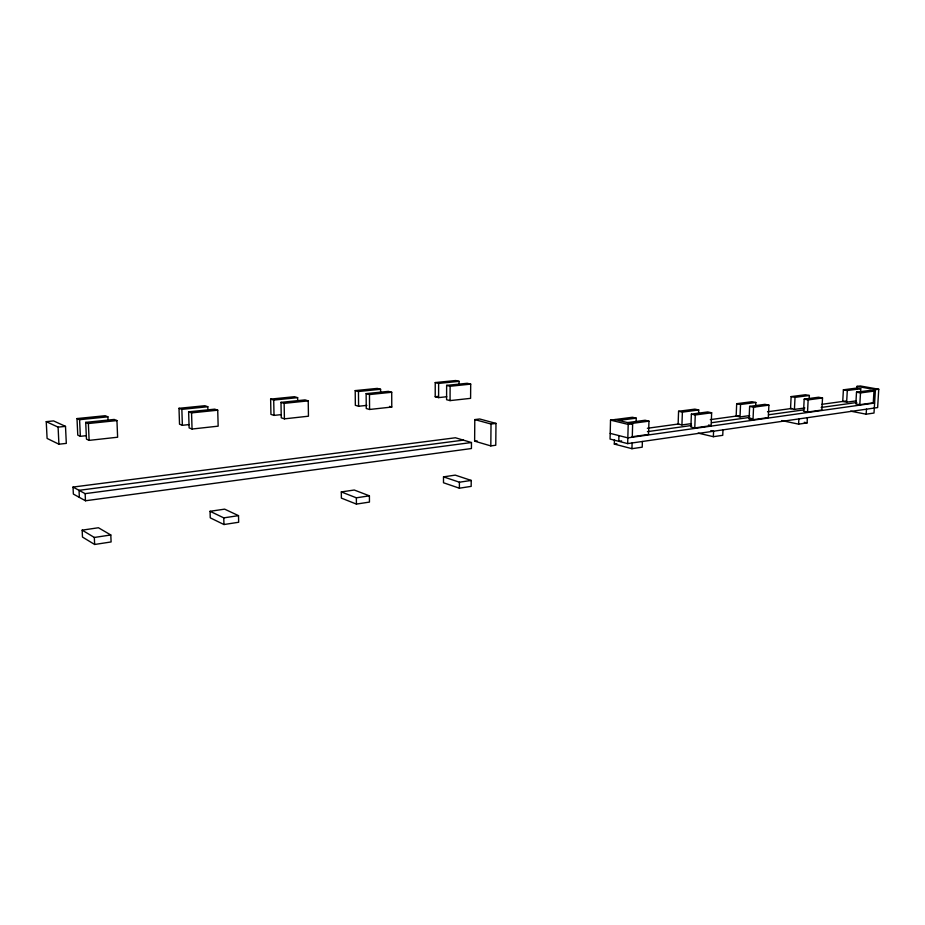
<?xml version="1.0" encoding="UTF-8"?>
<svg xmlns="http://www.w3.org/2000/svg" width="925" height="925" viewBox="0 0 925 925"><rect width="100%" height="100%" fill="white"/><g stroke="black" fill="none" stroke-linecap="round" stroke-linejoin="round"><path stroke-width="1.39" d="M446.775 396.733L438.6 397.611L435.212 396.733L435.236 382.568L455.678 380.522L459.101 381.343L459.089 384.153M438.6 397.611L438.635 383.413L435.236 382.568M443.514 476.861L443.491 482.757L459.378 488.203L471.172 486.377L471.218 480.433L455.239 475.126L443.514 476.861L459.401 482.214L471.218 480.433M446.636 385.39L446.59 399.704L450.059 400.606L470.594 398.351L470.698 384.129L467.194 383.285L446.636 385.39L450.117 386.257L470.698 384.129M450.059 400.606L450.117 386.257M459.378 488.203L459.401 482.214M471.472 442.52L471.426 448.533L85.47 500.772L73.364 494.066L73.029 487.07L455.412 437.768L471.472 442.52L85.146 493.649L73.029 487.07M474.629 441.156L474.791 419.592L479.717 418.99L495.985 423.407L495.765 445.237L490.817 445.908L474.629 441.156L477.092 440.832M490.817 445.908L491.025 424.032L474.791 419.592M636.111 422.101L636.227 418.158L632.457 417.267L610.523 420.123L610.049 439.051L627.67 443.607L877.628 407.567L878.75 389.24L860.285 385.968L856.955 386.396L856.793 389.194M642.389 441.479L642.216 447.18L631.948 448.694L614.316 444.069L614.431 439.837M618.941 435.606L618.79 441.306L621.635 440.901M627.67 443.607L628.202 424.413L610.523 420.123M631.948 448.694L632.11 442.959M632.272 437.224L632.654 423.812L614.952 419.545M627.543 422.575L645.107 420.251L648.957 421.153L648.541 434.438L632.342 436.716M698.572 414.203L698.722 409.972L694.895 409.139L678.58 411.255L678.129 424.055L681.933 424.933L691.449 423.615M681.933 424.933L682.384 412.111L678.58 411.255M691.368 414.111L690.906 427.026L694.779 427.928L711.14 425.627L711.649 412.781L707.741 411.937L691.368 414.111L695.265 414.978L711.649 412.781M694.779 427.928L695.265 414.978M722.968 429.859L722.749 435.317L713.36 436.692L713.58 431.212L710.816 430.576M755.656 406.595L755.841 402.491L751.967 401.704L736.682 403.693L736.161 416.088L740.012 416.921L749.724 415.568M740.012 416.921L740.543 404.491L755.841 402.491M749.077 418.875L749.632 406.376L764.952 404.341L768.895 405.138L768.317 417.568L753.008 419.73L749.077 418.875L751.863 418.493M753.008 419.73L753.563 407.185L768.895 405.138M809.167 399.461L809.375 395.484L805.478 394.744L791.129 396.605L790.54 408.619L794.425 409.405L804.843 407.96M794.425 409.405L795.026 397.357L809.375 395.484M781.752 420.563L798.599 424.147L798.865 418.921M804.183 399.137L803.559 411.255L807.525 412.053L821.874 410.029L822.522 397.981L818.556 397.23L804.183 399.137L808.149 399.901L822.522 397.981M798.599 424.147L807.097 422.898L807.363 417.695M807.525 412.053L808.149 399.901M860.539 392.616L860.77 388.754L856.851 388.049L843.392 389.807L842.733 401.45L846.641 402.19L856.053 400.895M846.641 402.19L847.3 390.512L860.77 388.754M856.515 392.188L855.833 403.936L859.811 404.688L873.269 402.803L873.975 391.113L869.986 390.396L856.515 392.188L860.504 392.917L873.975 391.113M859.811 404.688L860.504 392.917M850.618 411.151L866.17 414.192L866.471 409.174M878.75 389.24L875.42 389.679L873.998 413.036L866.17 414.192M94.639 544.478L111.104 541.946L110.803 534.974L98.432 527.747L82.163 530.152L82.475 537.055L94.639 544.478L94.327 537.46L82.163 530.152M223.954 524.533L238.673 522.255L238.511 515.641L224.636 509.143L210.056 511.294L210.241 517.838L223.954 524.533L223.769 517.873L210.056 511.294M356.414 504.09L369.457 502.078L369.41 495.835L354.252 490.019L341.313 491.927L341.383 498.113L356.414 504.09L356.356 497.812L341.313 491.927M94.327 537.46L110.803 534.974M223.769 517.873L238.511 515.641M356.356 497.812L369.41 495.835M614.316 444.069L616.871 443.711M874.599 403.046L627.832 437.86L610.188 433.374M647.431 431.64L691.576 425.488M711.522 422.713L749.967 417.372M768.49 414.793L804.091 409.833M821.18 407.462L856.793 402.502M647.373 428.275L678.834 423.951M710.308 419.638L738.936 415.707M767.507 411.775L791.823 408.445M821.862 404.317L846.167 400.976M628.202 424.413L632.654 423.812M631.37 423.5L648.957 421.153M463.379 440.127L79.03 490.331L79.365 497.396M618.709 420.447L636.227 418.158M682.384 412.111L698.722 409.972M491.025 424.032L495.985 423.407M89.124 440.369L117.625 437.224L116.943 420.574L114.203 419.441L85.713 422.367L86.464 439.144L89.124 440.369L88.372 423.523L85.713 422.367M192.053 429.027L218.161 426.159L217.722 410.191L214.716 409.151L188.619 411.822L189.128 427.905L192.053 429.027L191.556 412.885L188.619 411.822M284.414 418.852L308.453 416.204L308.222 400.872L305.019 399.901L280.98 402.363L281.269 417.811L284.414 418.852L284.137 403.358L280.98 402.363M369.572 409.474L391.772 407.035L391.714 392.269L388.35 391.368L366.138 393.634L366.254 408.503L369.572 409.474L369.468 394.559L366.138 393.634M58.922 444.208L66.311 443.387L65.502 426.367L53.557 420.91L46.25 421.65L47.094 438.427L58.922 444.208L58.09 427.13L46.25 421.65M435.212 396.733L437.93 396.443M108.075 420.944L107.901 416.828L105.23 415.718L76.995 418.562L77.769 435.132L80.348 436.322L86.002 435.71M207.894 409.602L207.813 406.734L204.887 405.717L178.999 408.307L179.519 424.205L182.375 425.303L189.186 424.563M297.677 400.409L297.63 397.658L294.497 396.709L270.632 399.103L270.944 414.377L274.02 415.394L281.038 414.643M380.603 393.264L380.58 389.275L377.284 388.396L355.212 390.604L355.339 405.312L358.588 406.26L366.867 405.37M58.09 427.13L65.502 426.367M88.372 423.523L116.943 420.574M191.556 412.885L217.722 410.191M284.137 403.358L308.222 400.872M369.468 394.559L391.714 392.269M76.995 418.562L79.585 419.684L107.901 416.828M178.999 408.307L181.855 409.359L207.813 406.734M270.632 399.103L273.707 400.074L297.63 397.658M355.212 390.604L358.461 391.506L380.58 389.275M438.635 383.413L459.101 381.343M856.955 386.396L875.42 389.679M843.392 389.807L847.3 390.512M791.129 396.605L795.026 397.357M736.682 403.693L740.543 404.491M749.632 406.376L753.563 407.185M804.288 422.297L807.097 422.898M708.55 425.026L711.14 425.627M698.144 433.108L713.36 436.692M389.529 406.399L391.772 407.035M85.146 493.649L85.47 500.772M79.585 419.684L80.348 436.322M181.855 409.359L182.375 425.303M273.707 400.074L274.02 415.394M358.461 391.506L358.588 406.26"/></g></svg>
